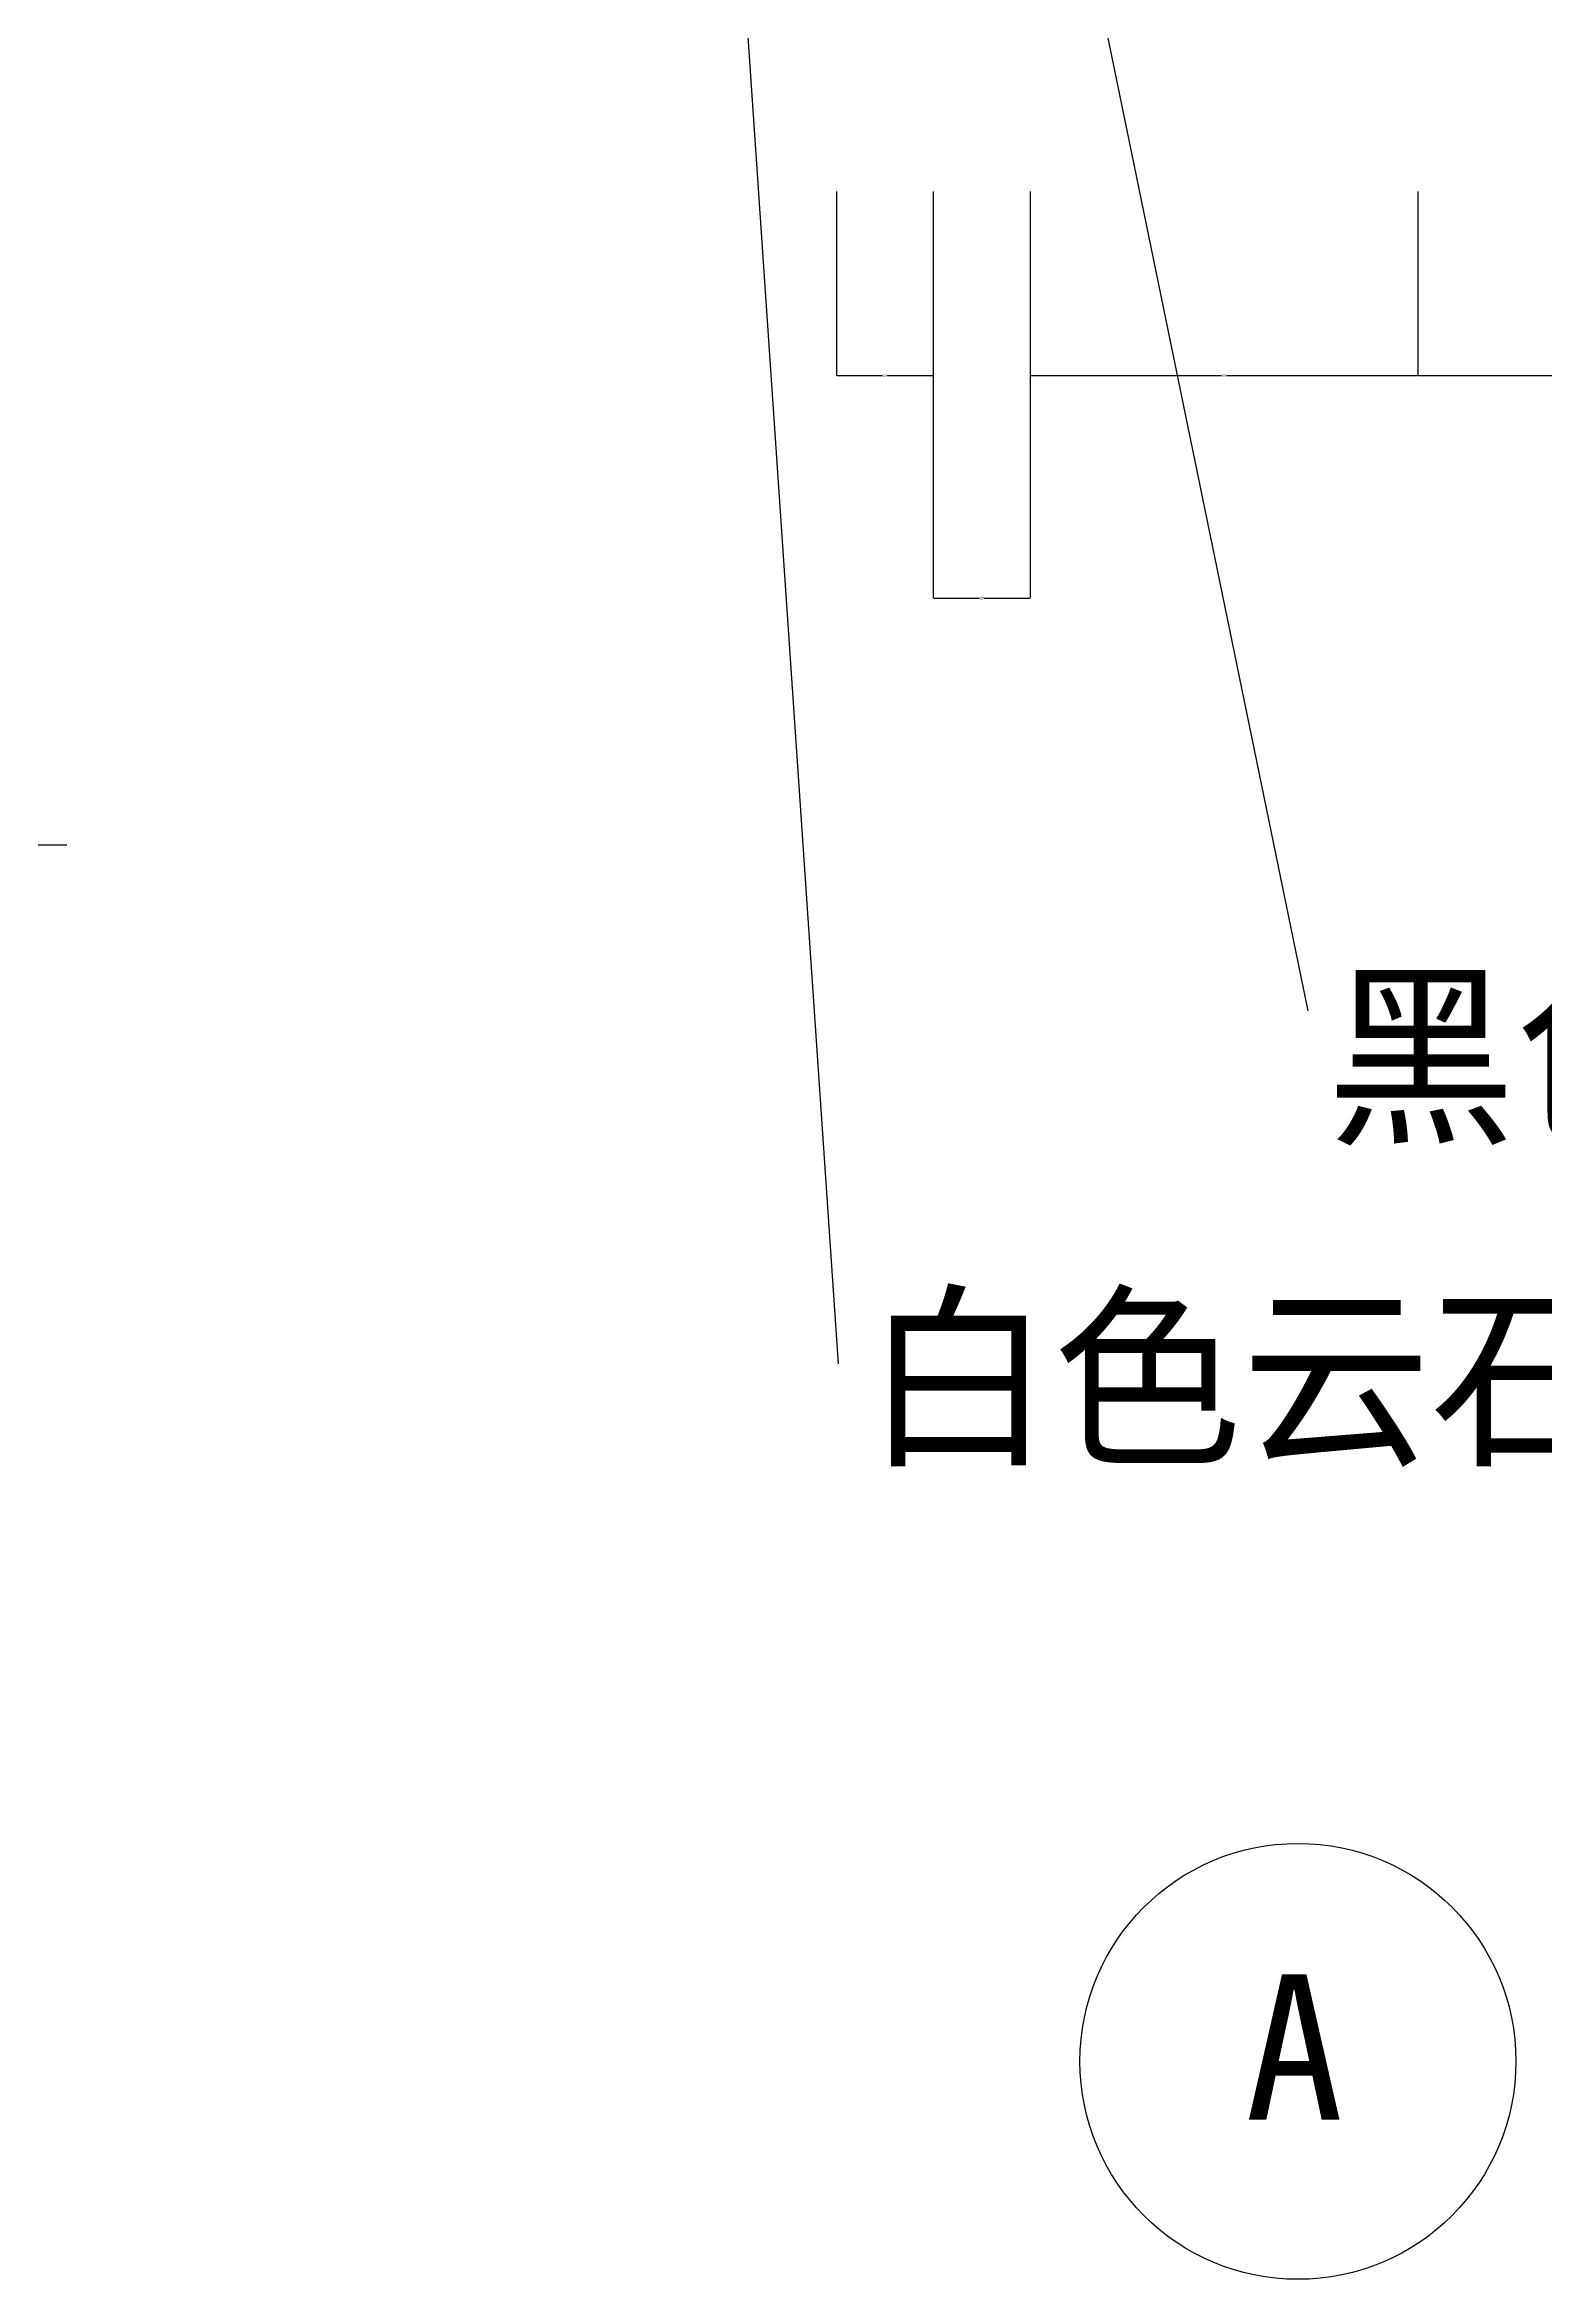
# Model space of a CAD drawing. Header units: metres. Extents: x 0 to 5410, y 0 to 6910.
# Drawn here: x 4196 to 4816, y 2427 to 3350 of the extents above; entities that cross this region are included whole.
import ezdxf

# ---------------------------------------------------------------- set-up
doc = ezdxf.new("R2010")
doc.units = ezdxf.units.M
for name, color, linetype in [('2', 2, 'Continuous'), ('DIM', 3, 'Continuous'), ('TEXT', 3, 'Continuous')]:
    doc.layers.add(name, color=color, linetype=linetype)
doc.dimstyles.get("Standard").update_dxf_attribs({"dimtxt": 2.5, "dimasz": 2.5, "dimexe": 1.25, "dimexo": 0.625, "dimtad": 1, "dimcen": 2.5, "dimazin": 3, "dimtfac": 1, "dimtmove": 0, "dimatfit": 3})

# ---------------------------------------------------------------- blocks, each defined once
blk = doc.blocks.new('*D70')
for p, q in [((4763.27, 3289.03), (4763.27, 3213.04)), ((4903.27, 3289.03), (4903.27, 3213.04)), ((4763.52, 3213.04), (4832.27, 3213.04)), ((4834.27, 3213.04), (4903.02, 3213.04))]:
    blk.add_line(p, q)
at = {"layer": 'Defpoints'}
for p in [(4763.27, 3289.03), (4903.27, 3289.03), (4763.27, 3213.04)]:
    blk.add_point(p, dxfattribs=at)
at = {"layer": 'DIM', "insert": (4833.27, 3213.04), "char_height": 1, "attachment_point": 5}
blk.add_mtext('70', dxfattribs=at)
blk = doc.blocks.new('*D77')
for p, q in [((4603.27, 3289.03), (4603.27, 3213.04)), ((4763.27, 3289.03), (4763.27, 3213.04)), ((4603.52, 3213.04), (4682.27, 3213.04)), ((4684.27, 3213.04), (4763.02, 3213.04))]:
    blk.add_line(p, q)
at = {"layer": 'Defpoints'}
for p in [(4603.27, 3289.03), (4763.27, 3289.03), (4603.27, 3213.04)]:
    blk.add_point(p, dxfattribs=at)
at = {"layer": 'DIM', "insert": (4683.27, 3213.04), "char_height": 1, "attachment_point": 5}
blk.add_mtext('80', dxfattribs=at)
blk = doc.blocks.new('*D78')
for p, q in [((4563.27, 3289.03), (4563.27, 3121.07)), ((4603.27, 3289.03), (4603.27, 3121.07)), ((4563.52, 3121.07), (4582.27, 3121.07)), ((4584.27, 3121.07), (4603.02, 3121.07))]:
    blk.add_line(p, q)
at = {"layer": 'Defpoints'}
for p in [(4563.27, 3289.03), (4603.27, 3289.03), (4563.27, 3121.07)]:
    blk.add_point(p, dxfattribs=at)
at = {"layer": 'DIM', "insert": (4583.27, 3121.07), "char_height": 1, "attachment_point": 5}
blk.add_mtext('20', dxfattribs=at)
blk = doc.blocks.new('*D79')
for p, q in [((4523.27, 3289.03), (4523.27, 3213.04)), ((4563.27, 3289.03), (4563.27, 3213.04)), ((4523.52, 3213.04), (4542.27, 3213.04)), ((4544.27, 3213.04), (4563.02, 3213.04))]:
    blk.add_line(p, q)
at = {"layer": 'Defpoints'}
for p in [(4523.27, 3289.03), (4563.27, 3289.03), (4523.27, 3213.04)]:
    blk.add_point(p, dxfattribs=at)
at = {"layer": 'DIM', "insert": (4543.27, 3213.04), "char_height": 1, "attachment_point": 5}
blk.add_mtext('20', dxfattribs=at)

msp = doc.modelspace()

# ---------------------------------------------------------------- linework, layer by layer
at = {"layer": '2'}
msp.add_line((402.86, 3019.21), (4205.46, 3019.21), dxfattribs=at)
at = {"layer": 'TEXT'}
msp.add_circle((4713.82, 2516.83), 90, dxfattribs=at)

# ---------------------------------------------------------------- texts
for s, p in [('黑色铸铁窗框', (4725.6, 2901.87)), ('白色云石', (4534.6, 2769.05)), ('A', (4691.87, 2492.7))]:
    msp.add_text(s, height=60, dxfattribs=at).set_placement(p)

# ---------------------------------------------------------------- dimensions: what is measured, and where the dimension line sits
at = {"layer": 'DIM'}
for base, p1, p2, text, picture, middle in [((4523.27, 3213.04), (4523.27, 3289.03), (4563.27, 3289.03), '20', '*D79', (4543.27, 3213.04)), ((4563.27, 3121.07), (4563.27, 3289.03), (4603.27, 3289.03), '20', '*D78', (4583.27, 3121.07)), ((4603.27, 3213.04), (4603.27, 3289.03), (4763.27, 3289.03), '80', '*D77', (4683.27, 3213.04)), ((4763.27, 3213.04), (4763.27, 3289.03), (4903.27, 3289.03), '70', '*D70', (4833.27, 3213.04))]:
    dim = msp.add_linear_dim(base=base, p1=p1, p2=p2, text=text, dimstyle='Standard', dxfattribs=at)
    dim.commit()
    dim.dimension.update_dxf_attribs({"geometry": picture, "text_midpoint": middle})

# ---------------------------------------------------------------- leaders
for points in [[(4450.24, 3889.37), (4523.99, 2804.87)], [(4543.27, 3799.98), (4717.96, 2950.59)]]:
    msp.add_leader(points, dimstyle='Standard', dxfattribs=at)

doc.saveas('drawing.dxf')
